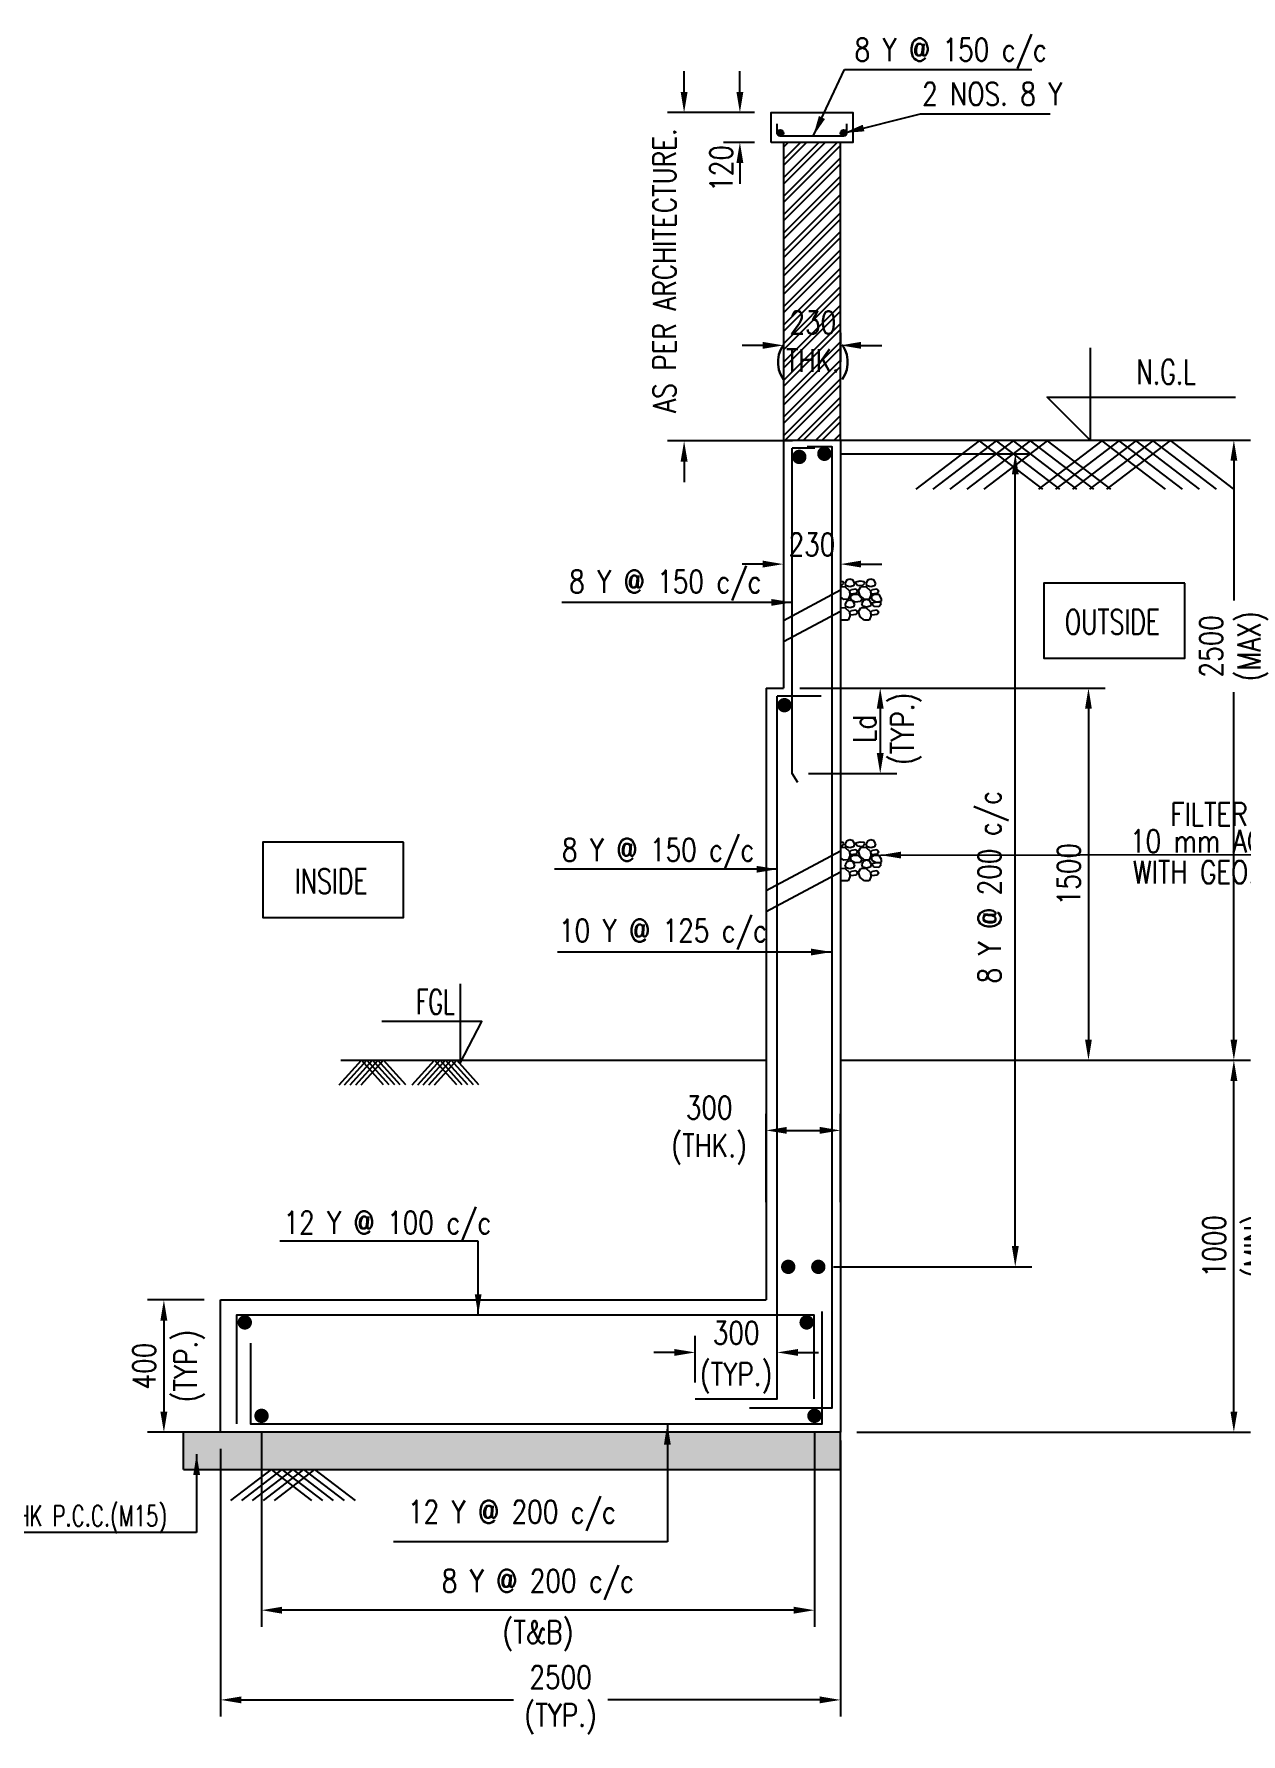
# Model space of a CAD drawing. Extents: x -69352 to 1013721, y -547461 to -186867.
# Drawn here: x 557653 to 572259, y -485627 to -465066 of the extents above; entities that cross this region are included whole.
import ezdxf
from ezdxf.enums import TextEntityAlignment as Align
from ezdxf.lldxf.tags import DXFTag

# ---------------------------------------------------------------- set-up
doc = ezdxf.new("R2010")
doc.units = 0
doc.header["$LTSCALE"] = 500
doc.header["$MEASUREMENT"] = 0
doc.header["$PDMODE"] = 35
doc.header["$PDSIZE"] = -15
doc.layers.get('DEFPOINTS').update_dxf_attribs({"color": 4})
for name, color, linetype in [('BEAM', 4, 'Continuous'), ('Layer1', 7, 'Continuous'), ('LEVEL SECTION', 3, 'Continuous'), ('PCC', 7, 'Continuous'), ('S-BASEMENT SECTION', 4, 'Continuous'), ('S-COLUMN HATCH', 8, 'Continuous'), ('S-CONCRET LINE', 4, 'Continuous'), ('S-DIM-1', 5, 'Continuous'), ('S-DIMANTION', 5, 'Continuous'), ('S-FILLING', 9, 'Continuous'), ('S-HATCH', 253, 'Continuous'), ('S-LEVEL SECTION', 3, 'Continuous'), ('S-REINFORCEMENT', 6, 'Continuous'), ('S-RETAINING WALL', 6, 'Continuous'), ('S-TEXT', 2, 'Continuous'), ('S-TEXT-1', 4, 'Continuous'), ('S-TEXT-1 @ 1', 4, 'Continuous'), ('ST', 6, 'Continuous'), ('TEXT NORMAL', 4, 'Continuous')]:
    doc.layers.add(name, color=color, linetype=linetype)
doc.layers.add('RIDE-PROFILE', color=8, linetype='Continuous', lineweight=25)
doc.layers.add('S-CONCRETE', color=4, linetype='Continuous', lineweight=25)
doc.styles.add('ROMANS', font='simplex.shx', dxfattribs={"width": 0.8, "height": 275})
tags = doc.linetypes.add('HIDDEN', pattern=[0.375, 0.25, -0.125]).pattern_tags.tags
tags[6:7] = [DXFTag(74, 4), DXFTag(75, 0), DXFTag(340, '0'), DXFTag(46, 1.0), DXFTag(50, 0.0), DXFTag(44, 0.0), DXFTag(45, 0.0)]
tags[4:5] = [DXFTag(74, 4), DXFTag(75, 0), DXFTag(340, '0'), DXFTag(46, 1.0), DXFTag(50, 0.0), DXFTag(44, 0.0), DXFTag(45, 0.0)]
doc.dimstyles.new('3-100', dxfattribs={"dimtxt": 250, "dimasz": 250, "dimexe": 150, "dimexo": 60, "dimgap": 75, "dimtad": 1, "dimdec": 0, "dimlfac": 0.333333, "dimzin": 0, "dimdsep": 46, "dimtxsty": 'ROMANS', "dimcen": -300, "dimclrd": 5, "dimclre": 5, "dimclrt": 4, "dimadec": 0, "dimazin": 0, "dimtfac": 1, "dimtdec": 0, "dimtix": 1, "dimtofl": 0, "dimtmove": 2, "dimatfit": 3, "dimfxl": 0, "dimtolj": 1, "dimtzin": 0, "dimarcsym": 0})
doc.dimstyles.new('dim100', dxfattribs={"dimtxt": 250, "dimasz": 250, "dimexe": 200, "dimexo": 200, "dimgap": 100, "dimtad": 1, "dimdec": 0, "dimzin": 0, "dimdsep": 46, "dimtxsty": 'ROMANS', "dimcen": 0, "dimclrd": 5, "dimclre": 5, "dimclrt": 4, "dimadec": 0, "dimazin": 0, "dimtfac": 1, "dimtdec": 0, "dimtix": 1, "dimtofl": 0, "dimtmove": 2, "dimatfit": 3, "dimfxl": 0, "dimtolj": 1, "dimtzin": 0, "dimlwd": -1, "dimlwe": -1, "dimarcsym": 0})
doc.dimstyles.new('dim33.33', dxfattribs={"dimtxt": 250, "dimasz": 250, "dimexe": 200, "dimexo": 200, "dimgap": 100, "dimtad": 1, "dimdec": 0, "dimlfac": 0.333331, "dimzin": 0, "dimdsep": 46, "dimtxsty": 'ROMANS', "dimcen": 0, "dimclrd": 5, "dimclre": 5, "dimclrt": 4, "dimadec": 0, "dimazin": 0, "dimtfac": 1, "dimtdec": 0, "dimtix": 1, "dimtofl": 0, "dimtmove": 2, "dimatfit": 3, "dimfxl": 0, "dimtolj": 1, "dimtzin": 0, "dimlwd": -1, "dimlwe": -1, "dimarcsym": 0})

# ---------------------------------------------------------------- blocks, each defined once
blk = doc.blocks.new('*D1075')
at = {"layer": 'DEFPOINTS', "color": 0}
for p in [(567412, -477478), (572172, -477478), (567412, -481978)]:
    blk.add_point(p, dxfattribs=at)
at = {"layer": 'S-DIM-1', "color": 5}
for p, q in [((567612, -477478), (572372, -477478)), ((572172, -481728), (572172, -477728)), ((567612, -481978), (572372, -481978))]:
    blk.add_line(p, q, dxfattribs=at)
for points in [[(572214, -477728), (572131, -477728), (572172, -477478)], [(572131, -481728), (572214, -481728), (572172, -481978)]]:
    blk.add_solid(points, dxfattribs=at)
at = {"layer": 'S-DIM-1', "color": 4, "char_height": 275, "attachment_point": 5, "rotation": 90, "style": 'ROMANS'}
for s, insert in [('\\A1;1000', (571935, -479728)), ('(MIN)', (572482, -479728))]:
    blk.add_mtext(s, dxfattribs=dict(at, insert=insert))
blk = doc.blocks.new('*D1076')
at = {"layer": 'DEFPOINTS', "color": 0}
for p in [(566722, -468482), (567412, -468482), (567412, -468832)]:
    blk.add_point(p, dxfattribs=at)
at = {"layer": 'S-DIM-1', "color": 5}
for p, q in [((566722, -468682), (566722, -469032)), ((567412, -468682), (567412, -469032)), ((566472, -468832), (566222, -468832)), ((567662, -468832), (567912, -468832))]:
    blk.add_line(p, q, dxfattribs=at)
for points in [[(566472, -468874), (566472, -468790), (566722, -468832)], [(567662, -468790), (567662, -468874), (567412, -468832)]]:
    blk.add_solid(points, dxfattribs=at)
at = {"layer": 'S-DIM-1', "color": 4, "insert": (567078, -468832), "char_height": 275, "attachment_point": 5, "style": 'ROMANS'}
blk.add_mtext('\\A1;230\\P(THK.)', dxfattribs=at)
blk = doc.blocks.new('*D1077')
at = {"layer": 'DEFPOINTS', "color": 0}
for p in [(560406, -481779), (567097, -481779), (560406, -484130)]:
    blk.add_point(p, dxfattribs=at)
at = {"layer": 'S-DIM-1', "color": 5}
for p, q in [((560406, -481979), (560406, -484330)), ((567097, -481979), (567097, -484330)), ((566847, -484130), (560656, -484130))]:
    blk.add_line(p, q, dxfattribs=at)
for points in [[(560656, -484088), (560656, -484172), (560406, -484130)], [(566847, -484172), (566847, -484088), (567097, -484130)]]:
    blk.add_solid(points, dxfattribs=at)
at = {"layer": 'S-DIM-1', "color": 4, "char_height": 275, "attachment_point": 5, "style": 'ROMANS'}
for s, insert in [('\\A1;8 Y @ 200 c/c', (563752, -483821)), ('(T&B)', (563752, -484440))]:
    blk.add_mtext(s, dxfattribs=dict(at, insert=insert))
blk = doc.blocks.new('*D1078')
at = {"layer": 'DEFPOINTS', "color": 0}
for p in [(567412, -481876), (559912, -481978), (559912, -485215)]:
    blk.add_point(p, dxfattribs=at)
at = {"layer": 'S-DIM-1', "color": 5}
for p, q in [((567412, -482076), (567412, -485415)), ((559912, -482178), (559912, -485415)), ((560162, -485215), (563454, -485215)), ((567162, -485215), (564597, -485215))]:
    blk.add_line(p, q, dxfattribs=at)
for points in [[(560162, -485173), (560162, -485256), (559912, -485215)], [(567162, -485256), (567162, -485173), (567412, -485215)]]:
    blk.add_solid(points, dxfattribs=at)
at = {"layer": 'S-DIM-1', "color": 4, "insert": (564026, -485215), "char_height": 275, "attachment_point": 5, "style": 'ROMANS'}
blk.add_mtext('\\A1;{2500\\Fsimplex.shx|c1;\\P(TYP.)}', dxfattribs=at)
blk = doc.blocks.new('*D1079')
at = {"layer": 'DEFPOINTS', "color": 0}
for p in [(567217, -470143), (569527, -470143), (567129, -479977)]:
    blk.add_point(p, dxfattribs=at)
at = {"layer": 'S-DIM-1', "color": 5}
for p, q in [((567417, -470143), (569727, -470143)), ((569527, -479727), (569527, -470393)), ((567329, -479977), (569727, -479977))]:
    blk.add_line(p, q, dxfattribs=at)
for points in [[(569569, -470393), (569486, -470393), (569527, -470143)], [(569486, -479727), (569569, -479727), (569527, -479977)]]:
    blk.add_solid(points, dxfattribs=at)
at = {"layer": 'S-DIM-1', "color": 4, "insert": (569261, -475385), "char_height": 275, "attachment_point": 5, "rotation": 90, "style": 'ROMANS'}
blk.add_mtext('\\A1;8 Y @ 200 c/c', dxfattribs=at)
blk = doc.blocks.new('*D1080')
at = {"layer": 'DEFPOINTS', "color": 0}
for p in [(567412, -469978), (572172, -469978), (572172, -477478)]:
    blk.add_point(p, dxfattribs=at)
at = {"layer": 'S-DIM-1', "color": 5}
for p, q in [((567612, -469978), (572372, -469978)), ((572172, -470228), (572172, -471917)), ((572172, -477228), (572172, -473028)), ((572372, -477478), (572372, -477478))]:
    blk.add_line(p, q, dxfattribs=at)
for points in [[(572214, -470228), (572131, -470228), (572172, -469978)], [(572131, -477228), (572214, -477228), (572172, -477478)]]:
    blk.add_solid(points, dxfattribs=at)
at = {"layer": 'S-DIM-1', "color": 4, "insert": (572172, -472472), "char_height": 275, "attachment_point": 5, "rotation": 90, "style": 'ROMANS'}
blk.add_mtext('\\A1;{2500\\P(MAX)}', dxfattribs=at)
blk = doc.blocks.new('*D1081')
at = {"layer": 'DEFPOINTS', "color": 0}
for p in [(566647, -481012), (565653, -481574), (566647, -481574)]:
    blk.add_point(p, dxfattribs=at)
at = {"layer": 'S-DIMANTION', "color": 5, "ltscale": 0.3}
for p, q in [((565653, -481374), (565653, -480812)), ((566647, -481374), (566647, -480812)), ((565403, -481012), (565153, -481012)), ((566897, -481012), (567147, -481012))]:
    blk.add_line(p, q, dxfattribs=at)
at = {"layer": 'S-DIMANTION', "color": 5}
for points in [[(565403, -481054), (565403, -480971), (565653, -481012)], [(566897, -480971), (566897, -481054), (566647, -481012)]]:
    blk.add_solid(points, dxfattribs=at)
at = {"layer": 'S-DIMANTION', "color": 4, "char_height": 275, "attachment_point": 5, "style": 'ROMANS'}
for s, insert in [('\\A1;300', (566150, -480775)), ('(TYP.)', (566150, -481322))]:
    blk.add_mtext(s, dxfattribs=dict(at, insert=insert))
blk = doc.blocks.new('*D1082')
at = {"layer": 'DEFPOINTS', "color": 0}
for p in [(567412, -478327), (566512, -479393), (567412, -479393)]:
    blk.add_point(p, dxfattribs=at)
at = {"layer": 'S-DIM-1', "color": 5}
for p, q in [((566512, -479193), (566512, -478127)), ((567412, -479193), (567412, -478127)), ((566762, -478327), (567162, -478327))]:
    blk.add_line(p, q, dxfattribs=at)
for points in [[(566762, -478285), (566762, -478368), (566512, -478327)], [(567162, -478368), (567162, -478285), (567412, -478327)]]:
    blk.add_solid(points, dxfattribs=at)
at = {"layer": 'S-DIM-1', "color": 4, "insert": (565823, -478327), "char_height": 275, "attachment_point": 5, "style": 'ROMANS'}
blk.add_mtext('\\A1;300\\P(THK.)', dxfattribs=at)
blk = doc.blocks.new('*D1083')
at = {"layer": 'DEFPOINTS', "color": 0}
for p in [(566722, -472978), (566827, -474011), (567893, -474011)]:
    blk.add_point(p, dxfattribs=at)
at = {"layer": 'S-RETAINING WALL', "color": 5}
for p, q in [((566922, -472978), (568093, -472978)), ((567893, -473228), (567893, -473761)), ((567027, -474011), (568093, -474011))]:
    blk.add_line(p, q, dxfattribs=at)
for points in [[(567935, -473228), (567851, -473228), (567893, -472978)], [(567851, -473761), (567935, -473761), (567893, -474011)]]:
    blk.add_solid(points, dxfattribs=at)
at = {"layer": 'S-RETAINING WALL', "color": 4, "insert": (567977, -473470), "char_height": 275, "attachment_point": 5, "rotation": 90, "style": 'ROMANS'}
blk.add_mtext('\\A1;{Ld\\P(TYP.)}', dxfattribs=at)
blk = doc.blocks.new('*D1084')
at = {"layer": 'DEFPOINTS', "color": 0}
for p in [(566722, -472978), (567412, -477478), (570413, -477478)]:
    blk.add_point(p, dxfattribs=at)
at = {"layer": 'S-DIM-1', "color": 5}
for p, q in [((566922, -472978), (570613, -472978)), ((570413, -473228), (570413, -477228)), ((567612, -477478), (570613, -477478))]:
    blk.add_line(p, q, dxfattribs=at)
for points in [[(570454, -473228), (570371, -473228), (570413, -472978)], [(570371, -477228), (570454, -477228), (570413, -477478)]]:
    blk.add_solid(points, dxfattribs=at)
at = {"layer": 'S-DIM-1', "color": 4, "insert": (570175, -475228), "char_height": 275, "attachment_point": 5, "rotation": 90, "style": 'ROMANS'}
blk.add_mtext('\\A1;1500', dxfattribs=at)
blk = doc.blocks.new('*D1086')
at = {"layer": 'DEFPOINTS', "color": 0}
for p in [(566722, -471408), (567412, -471408), (567412, -471478)]:
    blk.add_point(p, dxfattribs=at)
at = {"layer": 'S-DIMANTION', "color": 5, "ltscale": 0.3}
for p, q in [((566472, -471478), (566222, -471478)), ((566722, -471608), (566722, -471678)), ((567412, -471608), (567412, -471678)), ((567662, -471478), (567912, -471478))]:
    blk.add_line(p, q, dxfattribs=at)
at = {"layer": 'S-DIMANTION', "color": 5}
for points in [[(566472, -471519), (566472, -471436), (566722, -471478)], [(567662, -471436), (567662, -471519), (567412, -471478)]]:
    blk.add_solid(points, dxfattribs=at)
at = {"layer": 'S-DIMANTION', "color": 4, "insert": (567067, -471240), "char_height": 275, "attachment_point": 5, "style": 'ROMANS'}
blk.add_mtext('\\A1;230', dxfattribs=at)
blk = doc.blocks.new('A$C1DFA76C7')
at = {"color": 253, "linetype": 'Continuous'}
for p, q in [((-136, 449), (-121, 413)), ((-134, 449), (-118, 485)), ((-121, 413), (-78, 401)), ((-118, 485), (-78, 497)), ((-78, 497), (-37, 482)), ((-78, 401), (-35, 413)), ((-37, 482), (-22, 449)), ((-35, 413), (-22, 449)), ((-4, 449), (4, 469)), ((24, 418), (-4, 449)), ((52, 474), (4, 469)), ((82, 424), (24, 418)), ((103, 462), (52, 474)), ((105, 449), (82, 424)), ((105, 449), (103, 462)), ((118, 449), (133, 413)), ((120, 449), (136, 485)), ((133, 413), (176, 401)), ((136, 485), (176, 497)), ((176, 497), (217, 482)), ((176, 401), (219, 413)), ((217, 482), (232, 449)), ((219, 413), (232, 449)), ((250, 449), (258, 469)), ((278, 418), (250, 449)), ((289, 473), (258, 469)), ((289, 420), (278, 418)), ((-207, 258), (-179, 309)), ((-207, 228), (-207, 258)), ((-144, 223), (-207, 228)), ((-201, 197), (-193, 217)), ((-145, 222), (-193, 217)), ((-179, 309), (-113, 309)), ((-149, 378), (-174, 352)), ((-174, 352), (-154, 322)), ((-154, 322), (-90, 314)), ((-98, 370), (-149, 378)), ((-94, 209), (-145, 222)), ((-90, 251), (-144, 223)), ((-113, 309), (-80, 286)), ((-78, 352), (-98, 370)), ((-92, 197), (-94, 209)), ((-90, 314), (-78, 337)), ((-80, 286), (-90, 251)), ((-82, 203), (-66, 239)), ((-75, 355), (-78, 302)), ((-78, 337), (-78, 352)), ((-78, 302), (-57, 253)), ((-17, 408), (-75, 355)), ((-66, 239), (-26, 251)), ((-57, 253), (-4, 251)), ((-26, 251), (15, 236)), ((44, 403), (-17, 408)), ((-4, 251), (52, 294)), ((15, 236), (30, 203)), ((29, 258), (75, 309)), ((47, 228), (29, 258)), ((72, 358), (44, 403)), ((110, 223), (47, 228)), ((52, 294), (72, 358)), ((75, 309), (141, 309)), ((105, 378), (80, 352)), ((80, 352), (100, 322)), ((100, 322), (164, 314)), ((156, 370), (105, 378)), ((164, 251), (110, 223)), ((120, 195), (136, 231)), ((136, 231), (176, 243)), ((141, 309), (174, 286)), ((176, 352), (156, 370)), ((164, 314), (176, 337)), ((174, 286), (164, 251)), ((179, 355), (176, 302)), ((176, 337), (176, 352)), ((176, 302), (197, 253)), ((176, 243), (217, 228)), ((237, 408), (179, 355)), ((197, 253), (250, 251)), ((217, 228), (232, 195)), ((289, 404), (237, 408)), ((250, 251), (289, 281)), ((-173, 166), (-201, 197)), ((-149, 124), (-174, 98)), ((-174, 98), (-154, 68)), ((-114, 171), (-173, 166)), ((-154, 68), (-90, 60)), ((-98, 116), (-149, 124)), ((-92, 197), (-114, 171)), ((-78, 98), (-98, 116)), ((-90, 60), (-78, 83)), ((-84, 203), (-69, 168)), ((-75, 101), (-78, 48)), ((-78, 83), (-78, 98)), ((-78, 48), (-58, 0)), ((-17, 154), (-75, 101)), ((-69, 168), (-26, 155)), ((-26, 155), (17, 168)), ((44, 149), (-17, 154)), ((0, 0), (52, 40)), ((17, 168), (30, 203)), ((72, 104), (44, 149)), ((52, 40), (72, 104)), ((105, 124), (80, 98)), ((80, 98), (100, 68)), ((100, 68), (164, 60)), ((156, 116), (105, 124)), ((118, 195), (133, 159)), ((133, 159), (176, 147)), ((176, 98), (156, 116)), ((164, 60), (176, 83)), ((176, 147), (219, 159)), ((179, 101), (176, 48)), ((176, 83), (176, 98)), ((176, 48), (196, 0)), ((237, 154), (179, 101)), ((219, 159), (232, 195)), ((289, 150), (237, 154))]:
    blk.add_line(p, q, dxfattribs=at)
at = {"color": 253}
for p, q in [((196, 0), (289, 0, -10)), ((-58, 0), (0, 0))]:
    blk.add_line(p, q, dxfattribs=at)
blk = doc.blocks.new('*D1129')
at = {"layer": 'DEFPOINTS', "color": 0}
for p in [(559912, -480378), (559225, -481978), (559912, -481978)]:
    blk.add_point(p, dxfattribs=at)
at = {"layer": 'S-DIM-1', "color": 5}
for p, q in [((559712, -480378), (559025, -480378)), ((559712, -481978), (559025, -481978))]:
    blk.add_line(p, q, dxfattribs=at)
at = {"layer": 'S-DIM-1', "color": 5, "lineweight": -3}
blk.add_line((559225, -480628), (559225, -481728), dxfattribs=at)
at = {"layer": 'S-DIM-1', "color": 5}
for points in [[(559267, -480628), (559183, -480628), (559225, -480378)], [(559183, -481728), (559267, -481728), (559225, -481978)]]:
    blk.add_solid(points, dxfattribs=at)
at = {"layer": 'S-DIM-1', "color": 4, "char_height": 275, "attachment_point": 5, "rotation": 90, "style": 'ROMANS'}
for s, insert in [('(TYP.)', (559534, -481178)), ('\\A1;400', (558987, -481178))]:
    blk.add_mtext(s, dxfattribs=dict(at, insert=insert))
blk = doc.blocks.new('*D1139')
at = {"layer": 'DEFPOINTS', "color": 0}
for p in [(566572, -466017), (566195, -466377), (566572, -466377)]:
    blk.add_point(p, dxfattribs=at)
at = {"layer": 'S-DIM-1', "color": 5}
for p, q in [((566195, -465767), (566195, -465517)), ((566372, -466017), (565995, -466017)), ((566372, -466377), (565995, -466377)), ((566195, -466627), (566195, -466877))]:
    blk.add_line(p, q, dxfattribs=at)
for points in [[(566153, -465767), (566237, -465767), (566195, -466017)], [(566237, -466627), (566153, -466627), (566195, -466377)]]:
    blk.add_solid(points, dxfattribs=at)
at = {"layer": 'S-DIM-1', "color": 4, "insert": (565970, -466692), "char_height": 275, "attachment_point": 5, "rotation": 90, "style": 'ROMANS'}
blk.add_mtext('\\A1;120', dxfattribs=at)
blk = doc.blocks.new('*D1140')
at = {"layer": 'DEFPOINTS', "color": 0}
for p in [(566572, -466017), (565520, -469988), (567032, -469988)]:
    blk.add_point(p, dxfattribs=at)
at = {"layer": 'S-DIMANTION', "color": 5, "linetype": 'ByBlock', "ltscale": 20}
for p, q in [((565520, -465767), (565520, -465517)), ((566372, -466017), (565320, -466017)), ((566832, -469988), (565320, -469988)), ((565520, -470238), (565520, -470488))]:
    blk.add_line(p, q, dxfattribs=at)
at = {"layer": 'S-DIMANTION', "color": 5}
for points in [[(565478, -465767), (565562, -465767), (565520, -466017)], [(565562, -470238), (565478, -470238), (565520, -469988)]]:
    blk.add_solid(points, dxfattribs=at)
at = {"layer": 'S-DIMANTION', "color": 4, "lineweight": -2, "insert": (565282, -468003), "char_height": 275, "attachment_point": 5, "rotation": 90, "style": 'ROMANS'}
blk.add_mtext('\\A1; AS PER ARCHITECTURE.', dxfattribs=at)

msp = doc.modelspace()

# ---------------------------------------------------------------- hatches: boundary and pattern name
at = {"layer": 'PCC'}
h = msp.add_hatch(dxfattribs=at)
h.set_pattern_fill('AR-CONC', color=8, scale=45, style=0)
h.set_pattern_definition([(50, (-1954982.53, -127556.37), (322.846877, -28.29075), [33.75, -371.25]), (355, (-1954982.53, -127556.37), (-62.54547, 338.38887), [27, -297]), (100.45, (-1954955.53, -127558.62), (260.351892, 310.21735), [28.8, -315.45]), (46.18, (-1954982.53, -127466.37), (480.21142, -74.76734), [50.625, -556.875]), (96.64, (-1954942.5, -127472.67), (420.55872, 438.57128), [43.2, -473.4]), (351.18, (-1954982.53, -127466.37), (420.49406, 438.40955), [40.5, -445.5]), (21, (-1954937.53, -127488.87), (268.652613, -181.26292), [33.75, -371.25]), (326, (-1954937.53, -127488.87), (109.350677, 326.28422), [27, -297]), (71.45, (-1954915.03, -127504.17), (378.10525, 145.101107), [28.8, -315.45]), (37.5, (-1954982.53, -127556.37), (5.2826494, 149.827154), [0, -293.4, 0, -301.5, 0, -298.35]), (7.5, (-1954982.53, -127556.37), (118.381292, 177.48527), [0, -171.9, 0, -286.65, 0, -113.625]), (327.5, (-1955082.88, -127556.37), (240.220096, -10.149692), [0, -112.5, 0, -351, 0, -465.75]), (317.5, (-1955127.88, -127556.37), (262.433776, 45.047242), [0, -146.25, 0, -233.1, 0, -330.75])])
h.paths.add_polyline_path([(567411.718, -482427.38), (559461.922, -482427.383), (559461.922, -481977.584), (560811.724, -481977.581), (567411.724, -481977.581)])
h.paths.add_polyline_path([(566511.724, -481977.582), (567411.724, -481977.581), (567411.718, -481977.581), (567411.718, -481977.582)])
at = {"layer": 'S-HATCH'}
h = msp.add_hatch(dxfattribs=at)
h.set_pattern_fill('ANSI32', color=256, scale=420, style=0)
h.set_pattern_definition([(45, (-2090010.14, 424019.4), (-111.369318, 111.369318), []), (45, (-2089935.9, 424019.4), (-111.369318, 111.369318), [])])
h.paths.add_polyline_path([(567411.66, -466377.582), (566721.724, -466377.582), (566721.724, -469977.582), (567411.66, -469977.582)])
h.paths.add_polyline_path([(566632.13, -469269.392), (567523.797, -469269.392), (567523.797, -468370.582), (566632.13, -468370.582)], flags=9)

# ---------------------------------------------------------------- linework, layer by layer
at = {"color": 4, "lineweight": 5}
msp.add_line((567411.66, -466376.998, -287.993), (566721.66, -466376.931, -287.993), dxfattribs=at)
at = {"layer": 'BEAM', "linetype": 'ByBlock', "lineweight": -2, "ltscale": 20}
msp.add_line((567411.66, -466377.582, -71.922), (566721.66, -466377.582, -287.992), dxfattribs=at)
at = {"layer": 'Layer1', "linetype": 'Continuous'}
for p, q in [((561344.99, -477777.345, -287.972), (561614.551, -477477.582, -287.972)), ((561412.233, -477777.345, -287.972), (561681.794, -477477.582, -287.972)), ((561479.476, -477777.345, -287.972), (561749.038, -477477.582, -287.972)), ((561546.719, -477777.345, -287.972), (561816.281, -477477.582, -287.972)), ((561613.962, -477777.345, -287.972), (561883.25, -477477.887, -287.972)), ((561883.839, -477777.649, -287.972), (561614.551, -477478.191, -287.972)), ((561950.809, -477777.345, -287.972), (561681.521, -477477.887, -287.972)), ((562018.052, -477777.345, -287.972), (561748.764, -477477.887, -287.972)), ((562085.295, -477777.345, -287.972), (561816.007, -477477.887, -287.972)), ((562152.538, -477777.345, -287.972), (561883.25, -477477.887, -287.972)), ((562230.038, -477777.345, -287.972), (562499.599, -477477.582, -287.972)), ((562297.281, -477777.345, -287.972), (562566.842, -477477.582, -287.972)), ((562364.524, -477777.345, -287.972), (562634.085, -477477.582, -287.972)), ((562431.767, -477777.345, -287.972), (562701.329, -477477.582, -287.972)), ((562499.01, -477777.345, -287.972), (562768.298, -477477.887, -287.972)), ((562768.887, -477777.649, -287.972), (562499.599, -477478.191, -287.972)), ((562835.857, -477777.345, -287.972), (562566.569, -477477.887, -287.972)), ((562903.1, -477777.345, -287.972), (562633.812, -477477.887, -287.972)), ((562970.343, -477777.345, -287.972), (562701.055, -477477.887, -287.972)), ((563037.586, -477777.345, -287.972), (562768.298, -477477.887, -287.972))]:
    msp.add_line(p, q, dxfattribs=at)
at = {"layer": 'PCC', "color": 8}
for p, q in [((566511.724, -477477.582, -287.972), (566511.724, -477927.582, -287.972)), ((559461.922, -482427.385, -287.972), (559461.922, -481977.582, -287.972)), ((567411.724, -482427.379, -287.972), (567411.724, -481977.582, -287.972)), ((559461.922, -482427.386, -287.972), (567411.724, -482427.379, -287.972))]:
    msp.add_line(p, q, dxfattribs=at)
at = {"layer": 'RIDE-PROFILE', "color": 2, "linetype": 'HIDDEN', "ltscale": 1000}
for p, q in [((566721.724, -472158.099, -287.957), (567411.724, -471790.755, -287.957)), ((566721.724, -472412.998, -287.957), (567411.724, -472045.654, -287.957)), ((566511.724, -475423.919, -287.957), (567411.724, -474944.775, -287.957)), ((566511.724, -475678.818, -287.957), (567411.724, -475199.674, -287.957))]:
    msp.add_line(p, q, dxfattribs=at)
at = {"layer": 'S-BASEMENT SECTION', "linetype": 'ByBlock', "lineweight": -2, "ltscale": 20}
for p, q in [((567411.66, -466376.931, -287.993), (566721.66, -466376.931, -287.993)), ((567411.724, -466377.582, -287.972), (566721.724, -466377.582, -287.972)), ((566721.724, -469977.582, -287.972), (567411.724, -469977.582, -503.951)), ((567411.724, -469977.582, -287.972), (567411.724, -480377.582, -287.972)), ((567411.724, -469977.582, -287.972), (572356.926, -469977.582, -287.972)), ((566511.724, -472977.582, -287.972), (566511.724, -480377.582, -287.972)), ((567411.724, -481977.582, -287.972), (559461.922, -481977.582, -287.972))]:
    msp.add_line(p, q, dxfattribs=at)
for points, elevation in [([(566721.724, -466377.582), (566721.724, -469977.582)], -287.972), ([(567411.724, -469977.582), (567411.724, -466377.582)], -503.951)]:
    msp.add_lwpolyline(points, dxfattribs=dict(at, elevation=elevation))
at = {"layer": 'S-COLUMN HATCH', "color": 6, "elevation": -287.972}
msp.add_lwpolyline([(567305.733, -470056.323), (567306.353, -470056.741), (567306.353, -481687.219), (566313.105, -481687.218)], dxfattribs=at)
at = {"layer": 'S-COLUMN HATCH', "color": 6}
msp.add_lwpolyline([(567010.942, -470056.323), (567306.353, -470056.323)], dxfattribs=at)
at = {"layer": 'S-CONCRET LINE', "elevation": -287.993}
msp.add_lwpolyline([(566571.66, -466376.931), (566571.66, -466016.931), (567561.66, -466016.931), (567561.66, -466376.931)], close=True, dxfattribs=at)
at = {"layer": 'S-CONCRETE', "lineweight": -2, "ltscale": 20}
for p, q in [((559911.724, -481977.582, -287.972), (559911.724, -480377.582, -287.972)), ((559911.724, -480377.582, -287.972), (566511.724, -480377.582, -287.972)), ((567411.724, -480377.582, -287.972), (567411.724, -480377.582, -287.972)), ((567411.724, -480377.582, -287.972), (567411.724, -481977.582, -287.972))]:
    msp.add_line(p, q, dxfattribs=at)
at = {"layer": 'S-FILLING', "color": 8, "linetype": 'ByBlock', "lineweight": -2}
for p, q in [((568328.787, -470571.51, -287.972), (569094.67, -469985.411, -287.972)), ((568534.471, -470571.51, -287.972), (569300.355, -469985.411, -287.972)), ((568740.156, -470571.51, -287.972), (569506.04, -469985.411, -287.972)), ((568945.84, -470571.51, -287.972), (569711.724, -469985.411, -287.972)), ((569860.554, -470571.51, -287.972), (569094.67, -469985.411, -287.972)), ((569151.525, -470571.51, -287.972), (569917.409, -469985.411, -287.972)), ((570066.239, -470571.51, -287.972), (569300.355, -469985.411, -287.972)), ((570271.923, -470571.51, -287.972), (569506.04, -469985.411, -287.972)), ((570477.608, -470571.51, -287.972), (569711.724, -469985.411, -287.972)), ((569813.63, -470571.51, -287.972), (570579.514, -469985.411, -287.972)), ((570683.292, -470571.51, -287.972), (569917.409, -469985.411, -287.972)), ((570019.315, -470571.51, -287.972), (570785.198, -469985.411, -287.972)), ((570224.999, -470571.51, -287.972), (570990.883, -469985.411, -287.972)), ((570430.684, -470571.51, -287.972), (571196.567, -469985.411, -287.972)), ((571345.397, -470571.51, -287.972), (570579.514, -469985.411, -287.972)), ((570636.368, -470571.51, -287.972), (571402.252, -469985.411, -287.972)), ((571551.082, -470571.51, -287.972), (570785.198, -469985.411, -287.972)), ((571756.766, -470571.51, -287.972), (570990.883, -469985.411, -287.972)), ((571962.451, -470571.51, -287.972), (571196.567, -469985.411, -287.972)), ((572168.135, -470565.473, -287.972), (571402.252, -469979.375, -287.972)), ((560035.383, -482802.484, -287.972), (560525.548, -482427.381, -287.972)), ((560167.021, -482802.484, -287.972), (560657.186, -482427.381, -287.972)), ((560298.659, -482802.484, -287.972), (560788.824, -482427.381, -287.972)), ((560430.297, -482802.484, -287.972), (560920.462, -482427.381, -287.972)), ((561015.714, -482802.484, -287.972), (560525.548, -482427.381, -287.972)), ((560561.935, -482802.484, -287.972), (561052.101, -482427.381, -287.972)), ((561147.352, -482802.484, -287.972), (560657.186, -482427.381, -287.972)), ((561278.99, -482802.484, -287.972), (560788.824, -482427.381, -287.972)), ((561410.628, -482802.484, -287.972), (560920.462, -482427.381, -287.972)), ((561542.266, -482802.484, -287.972), (561052.101, -482427.381, -287.972))]:
    msp.add_line(p, q, dxfattribs=at)
at = {"layer": 'S-LEVEL SECTION'}
msp.add_line((561367.753, -477477.582, -287.972), (566511.724, -477477.582, -287.972), dxfattribs=at)
at = {"layer": 'S-LEVEL SECTION', "elevation": -287.972}
for points in [[(570431.791, -468860.19), (570431.791, -469977.582), (569912.789, -469456.793), (572193.918, -469456.793)], [(562809.875, -476553.991), (562809.875, -477515.275), (563073.376, -477009.402), (561863.153, -477009.402)]]:
    msp.add_lwpolyline(points, dxfattribs=at)
at = {"layer": 'S-REINFORCEMENT', "color": 5, "elevation": -287.993}
msp.add_lwpolyline([(567486.66, -466151.931), (567486.66, -466264.431, -0.414213562), (567449.16, -466301.931), (566684.16, -466301.931, -0.414213562), (566646.66, -466264.431), (566646.66, -466151.931)], format="xyb", dxfattribs=at)
at = {"layer": 'S-REINFORCEMENT', "color": 5, "const_width": 37.5, "elevation": -287.993}
for points in [[(566665.41, -466264.431, 1), (566702.91, -466264.431, 1)], [(567467.91, -466264.431, -1), (567430.41, -466264.431, -1)]]:
    msp.add_lwpolyline(points, format="xyb", close=True, dxfattribs=at)
at = {"layer": 'S-REINFORCEMENT', "color": 5}
for centre in [(566684.16, -466264.431, -287.993), (567449.16, -466264.431, -287.993)]:
    msp.add_circle(centre, 37.5, dxfattribs=at)
at = {"layer": 'S-RETAINING WALL', "color": 4}
for p, q in [((566721.724, -469977.582, -287.972), (566721.724, -472977.582, -287.972)), ((566511.724, -472977.582, -287.972), (566721.724, -472977.582, -287.972)), ((567411.724, -477477.582, -287.972), (571056.229, -477477.582, -287.972))]:
    msp.add_line(p, q, dxfattribs=at)
at = {"layer": 'S-TEXT-1', "ltscale": 0.3, "elevation": -503.951}
for points in [[(571579.039, -471706.756), (569874.055, -471706.756), (569874.055, -472614.325), (571579.039, -472614.325)], [(562125.656, -474842.73), (560420.672, -474842.73), (560420.672, -475750.298), (562125.656, -475750.298)]]:
    msp.add_lwpolyline(points, close=True, dxfattribs=at)
at = {"layer": 'ST', "color": 6}
for p, q in [((567100.409, -470076.647, -287.972), (566826.724, -470076.647, -287.972)), ((567176.729, -473076.264, -287.972), (566646.594, -473076.264, -287.972))]:
    msp.add_line(p, q, dxfattribs=at)
at = {"layer": 'ST', "color": 6, "elevation": -287.972}
for points in [[(566896.173, -474120.744), (566826.724, -474010.506), (566826.724, -470076.647)], [(565653.346, -481573.932), (566646.594, -481573.933), (566646.594, -473076.264)], [(560107.649, -481875.968), (560107.649, -481875.968), (560107.649, -480557.956), (567090.215, -480557.948), (567090.215, -481573.933)], [(560272.47, -480899.225), (560272.47, -481875.971), (567188.505, -481875.98), (567188.505, -480518.178)]]:
    msp.add_lwpolyline(points, dxfattribs=at)
at = {"layer": 'ST', "const_width": 86.965, "elevation": -287.972}
for points in [[(566957.396, -470179.101, 1), (566870.542, -470183.47, 1)], [(567260.597, -470141.081, 1), (567173.742, -470145.45, 1)], [(566777.267, -473181.926, 1), (566690.412, -473186.295, 1)], [(566823.574, -479975.062, 1), (566736.72, -479979.43, 1)], [(567187.325, -479975.062, 1), (567100.471, -479979.43, 1)], [(560160.752, -480647.078, -1), (560247.607, -480651.447, -1)], [(567046.34, -480647.078, 1), (566959.485, -480651.447, 1)], [(560363.067, -481781.368, 1), (560449.922, -481776.999, 1)], [(567140.754, -481781.368, -1), (567053.899, -481776.999, -1)]]:
    msp.add_lwpolyline(points, format="xyb", close=True, dxfattribs=at)

# ---------------------------------------------------------------- block references
at = {"color": 0, "xscale": -1}
for p in [(567701.517, -472155.506, -268.994), (567701.517, -475309.526, -268.994)]:
    msp.add_blockref('A$C1DFA76C7', p, dxfattribs=at)

# ---------------------------------------------------------------- texts
at = {"layer": 'LEVEL SECTION', "style": 'ROMANS', "width": 0.65}
msp.add_text('FGL', height=300, dxfattribs=at).set_placement((562276.267, -476921.742, -287.972))
at = {"layer": 'S-TEXT', "color": 2, "ltscale": 11, "style": 'ROMANS', "width": 0.7}
for s, p in [('N.G.L', (571352.543, -469302.457, -575.944)), ('OUTSIDE', (570703.167, -472326.728, -575.944)), ('INSIDE', (561249.784, -475462.701, -575.944))]:
    msp.add_text(s, height=300, dxfattribs=at).set_placement(p, align=Align.CENTER)
at = {"layer": 'S-TEXT-1 @ 1', "style": 'ROMANS', "width": 0.8}
for s, p in [('8 Y @ 150 c/c', (567582.16, -465256.177, -287.993)), ('2 NOS. 8 Y', (568400.27, -465790.698, -287.993)), ('8 Y @ 150 c/c', (564129.312, -471689.142, -317.881)), ('FILTER MEDIA', (571405.981, -474504.09, -278.833)), ('8 Y @ 150 c/c', (564041.619, -474932.797, -317.881)), ('10 mm AGREGATE', (570915.482, -474827.658, -278.833)), ('WITH GEO. FABRIC', (570951.708, -475203.466, -278.833)), ('10 Y @ 125 c/c', (564005.998, -475909.782, -317.881)), ('12 Y @ 100 c/c', (560672.447, -479441.665, -318.049))]:
    msp.add_text(s, height=275, dxfattribs=at).set_placement(p, align=Align.MIDDLE_LEFT)
msp.add_text('12 Y @ 200 c/c', height=275, dxfattribs=at).set_placement((563437.267, -483077.448, -503.951), align=Align.CENTER)
at = {"layer": 'TEXT NORMAL', "style": 'ROMANS', "width": 0.7}
msp.add_text('150 THK P.C.C.(M15)', height=250, dxfattribs=at).set_placement((556744.178, -483114.999, -277.574))

# ---------------------------------------------------------------- dimensions: what is measured, and where the dimension line sits
at = {"layer": 'S-DIM-1'}
dim = msp.add_linear_dim(base=(566194.91, -466376.931, -287.993), p1=(566571.66, -466016.931, -287.993), p2=(566571.66, -466376.931, -287.993), angle=90, dimstyle='dim33.33', dxfattribs=at)
dim.commit()
dim.dimension.update_dxf_attribs({"geometry": '*D1139', "text_midpoint": (565969.91, -466691.507, -287.993), "dimtype": 160})
for base, p1, p2, picture, middle in [((567411.724, -468831.892, -503.951), (566721.724, -468482.484, -287.972), (567411.724, -468482.484, -287.972), '*D1076', (567077.964, -468831.892, -503.951)), ((567411.724, -478326.673, -287.972), (566511.724, -479392.98, -287.972), (567411.724, -479392.98, -287.972), '*D1082', (565822.521, -478326.673, -287.972))]:
    dim = msp.add_linear_dim(base=base, p1=p1, p2=p2, angle=180, text='<>\\X(THK.)', dimstyle='dim33.33', dxfattribs=at)
    dim.commit()
    dim.dimension.update_dxf_attribs({"geometry": picture, "text_midpoint": middle, "dimtype": 160})
for base, p1, p2, angle, text, override, picture, middle in [((572172.193, -469977.582, -503.951), (572172.193, -477477.582, -503.951), (567411.724, -469977.582, -287.972), 90, '{2500\\X(MAX)}', {"dimtxsty": 'ROMANS'}, '*D1080', (572172.193, -472472.35, -503.951)), ((569527.229, -470143.265), (567128.912, -479977.246, -287.972), (567217.17, -470143.265, -287.972), 90, '8 Y @ 200 c/c', {"dimtxsty": 'ROMANS', "dimtmove": 1}, '*D1079', (569570.998, -475385.082)), ((559911.724, -485214.761, -287.972), (567411.718, -481875.98, -287.972), (559911.724, -481977.582, -287.972), 180, '{<>\\Fsimplex.shx|c1;\\X(TYP.)}', {"dimtxsty": 'ROMANS'}, '*D1078', (564025.628, -485214.761, -287.972))]:
    dim = msp.add_linear_dim(base=base, p1=p1, p2=p2, angle=angle, text=text, dimstyle='dim33.33', override=override, dxfattribs=at)
    dim.commit()
    dim.dimension.update_dxf_attribs({"geometry": picture, "text_midpoint": middle, "dimtype": 160})
dim = msp.add_linear_dim(base=(570412.729, -477477.582, -287.972), p1=(566721.724, -472977.582, -287.972), p2=(567411.724, -477477.582, -287.972), angle=90, dimstyle='dim33.33', dxfattribs=at)
dim.commit()
dim.dimension.update_dxf_attribs({"geometry": '*D1084', "text_midpoint": (570175.229, -475227.582, -287.972)})
for base, p1, p2, angle, text, override, picture, middle in [((572172.193, -477477.582, -287.972), (567411.724, -481977.582, -287.972), (567411.724, -477477.582, -287.972), 90, '1000\\X(MIN)', {"dimtxsty": 'ROMANS'}, '*D1075', (572172.193, -479727.582, -287.972)), ((559224.939, -481977.582, -318.049), (559911.724, -480377.582, -287.972), (559911.724, -481977.582, -287.972), 90, '400\\X(TYP.)', {"dimtxt": 250, "dimasz": 250, "dimtxsty": 'ROMANS', "dimtofl": 1, "dimtmove": 0, "dimlwd": 65533}, '*D1129', (559224.939, -481177.582, -318.049)), ((560406.494, -484130.106, -287.972), (567097.327, -481779.183, -287.972), (560406.494, -481779.183, -287.972), 180, '8 Y @ 200 c/c\\X(T&B)', {"dimtxsty": 'ROMANS'}, '*D1077', (563751.91, -484130.106, -287.972))]:
    dim = msp.add_linear_dim(base=base, p1=p1, p2=p2, angle=angle, text=text, dimstyle='dim33.33', override=override, dxfattribs=at)
    dim.commit()
    dim.dimension.update_dxf_attribs({"geometry": picture, "text_midpoint": middle})
at = {"layer": 'S-DIMANTION', "linetype": 'ByBlock', "lineweight": -2, "ltscale": 20}
dim = msp.add_linear_dim(base=(565519.881, -469988.331, -725.287), p1=(566571.66, -466016.931, -287.993), p2=(567031.724, -469988.331, -725.456), angle=90, text=' AS PER ARCHITECTURE.', dimstyle='dim33.33', dxfattribs=at)
dim.commit()
dim.dimension.update_dxf_attribs({"geometry": '*D1140', "text_midpoint": (565282.381, -468002.631, -725.287)})
at = {"layer": 'S-DIMANTION', "ltscale": 0.3}
dim = msp.add_linear_dim(base=(567411.724, -471477.582, -287.972), p1=(566721.724, -471408.115, -257.988), p2=(567411.724, -471408.115, -258.002), dimstyle='dim33.33', dxfattribs=at)
dim.commit()
dim.dimension.update_dxf_attribs({"geometry": '*D1086', "text_midpoint": (567066.724, -471240.082, -287.972)})
dim = msp.add_linear_dim(base=(566646.594, -481012.28, -287.972), p1=(565653.346, -481573.932, -287.972), p2=(566646.594, -481573.933, -287.972), text='300\\X(TYP.)', dimstyle='dim33.33', dxfattribs=at)
dim.commit()
dim.dimension.update_dxf_attribs({"geometry": '*D1081', "text_midpoint": (566149.97, -481012.28, -287.972)})
at = {"layer": 'S-RETAINING WALL', "color": 4}
dim = msp.add_linear_dim(base=(567893.026, -474010.506, -287.972), p1=(566721.724, -472977.582, -287.972), p2=(566826.724, -474010.506, -287.972), angle=90, text='{Ld\\X(TYP.)}', dimstyle='dim100', override={"dimtxsty": 'ROMANS'}, dxfattribs=at)
dim.commit()
dim.dimension.update_dxf_attribs({"geometry": '*D1083', "text_midpoint": (567976.952, -473470.2, -287.972), "dimtype": 160})

# ---------------------------------------------------------------- leaders
at = {"color": 0}
msp.add_leader([(567894.447, -474997.491, -268.994), (573607.299, -474990.237, -268.994)], dimstyle='dim33.33', override={"dimgap": 100, "dimtad": 0}, dxfattribs=at)
msp.add_leader([(563028.12, -480557.954, -318.049), (563028.12, -479666.665, -318.049), (560627.372, -479666.665, -318.049)], dimstyle='dim100', override={"dimtad": 0, "dimarcsym": 1})
at = {"layer": 'S-DIM-1'}
for points, dimstyle in [([(567081.16, -466301.931, -287.993), (567462.16, -465496.177, -287.993), (569727.729, -465496.177, -287.993)], 'dim33.33'), ([(567449.16, -466264.431, -287.993), (568381.506, -466030.698, -287.993), (569948.876, -466030.698, -287.993)], 'dim33.33'), ([(566826.724, -471940.852, -317.881), (564040.74, -471940.852, -317.881)], 'dim100'), ([(566647.532, -475168.506, -317.881), (563953.048, -475168.507, -317.881)], 'dim100'), ([(567306.353, -476169.408, -317.881), (563988.926, -476169.408, -317.881)], 'dim100'), ([(565317.197, -481875.974, -287.972), (565317.197, -483302.221, -287.972), (562001.738, -483302.221, -287.972)], 'dim33.33')]:
    msp.add_leader(points, dimstyle=dimstyle, dxfattribs=at)
at = {"layer": 'S-DIMANTION', "linetype": 'ByBlock', "lineweight": -2, "ltscale": 20}
msp.add_leader([(559621.367, -482243.999, -277.574), (559621.367, -483189.999, -277.574), (556788.367, -483189.999, -277.574)], dimstyle='3-100', dxfattribs=at)

doc.saveas('drawing.dxf')
